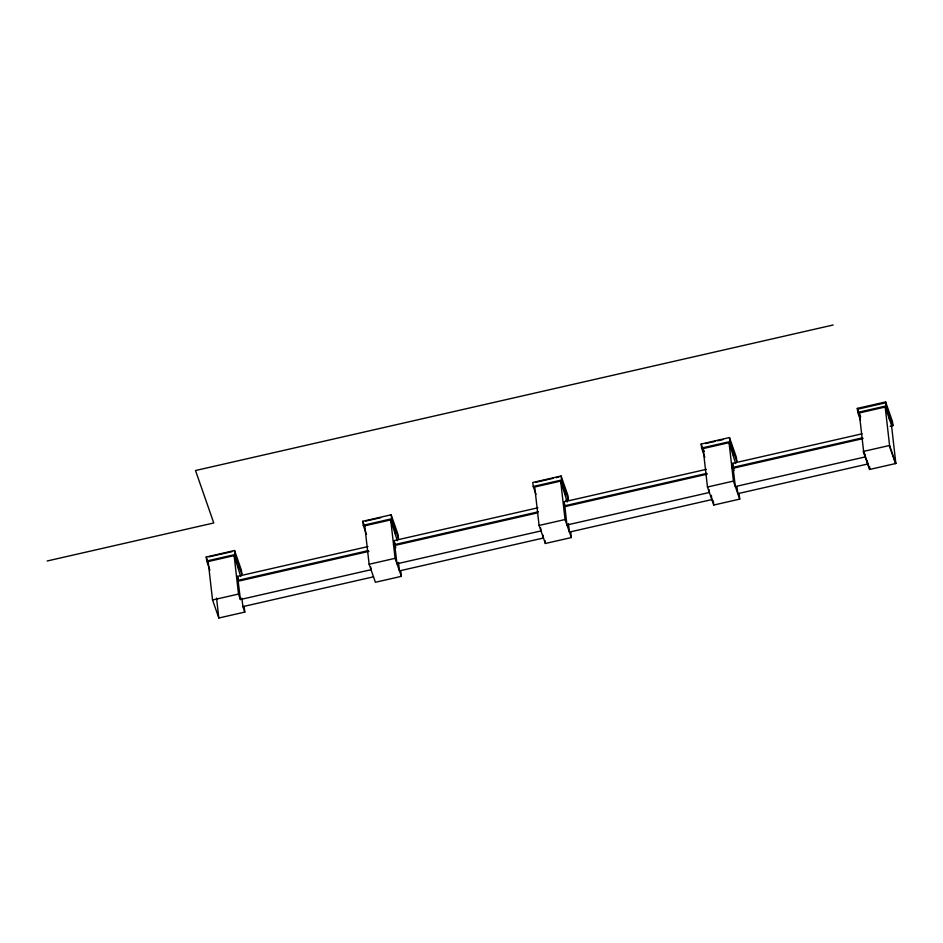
<?xml version="1.0" encoding="UTF-8"?>
<svg xmlns="http://www.w3.org/2000/svg" width="943" height="943" viewBox="0 0 943 943"><rect width="100%" height="100%" fill="white"/><g stroke="black" fill="none" stroke-linecap="round" stroke-linejoin="round"><path stroke-width="1.41" d="M833.164 324.993L195.519 470.522L213.766 522.964L47.15 560.991M209.9 570.185L206.706 561.014L206.246 556.995L234.571 550.523L241.408 570.197L241.868 574.204L235.031 554.543L234.571 550.523M366.473 534.445L363.279 525.275L362.831 521.255L391.156 514.795L397.993 534.457L398.453 538.465L391.616 518.803L391.156 514.795M565.576 500.32L568.417 499.672L567.957 495.664L561.109 476.003L532.783 482.462L533.243 486.482L535.978 494.344M704.822 457.225L701.627 448.043L701.168 444.035L729.493 437.564L736.342 457.225L736.801 461.245L729.953 441.583L729.493 437.564M860.499 420.272L857.765 412.409L857.305 408.39L885.642 401.93L892.479 421.592L892.938 425.611L890.109 426.26M209.04 556.877L232.273 551.572M365.613 521.137L380.654 517.707M535.577 482.344L553.341 478.29M556.075 477.665L558.81 477.04M705.329 443.599L714.9 441.418M717.635 440.794L723.092 439.544M206.706 561.014L235.031 554.543M363.279 525.275L391.616 518.803M533.243 486.482L561.568 480.011L561.109 476.003M701.627 448.043L729.953 441.583M857.765 412.409L886.09 405.95L885.642 401.93M240.724 576.503L234.135 555.627L208.167 561.556L212.54 599.984L218.823 618.007L244.779 612.09L244.131 606.396M397.309 540.763L390.72 519.888L364.752 525.817L369.126 564.244L375.397 582.267L401.364 576.35L400.716 570.656M567.273 501.971L560.672 481.107L534.705 487.024L539.09 525.451L545.36 543.486L571.328 537.557L570.68 531.864M739.064 493.425L739.713 499.118L713.745 505.047L707.474 487.024L703.101 448.597L729.057 442.668L735.658 463.543M869.564 466.561L869.882 469.414L863.611 451.391L859.238 412.963L885.194 407.034L891.477 425.057L895.85 463.484L869.54 469.484L863.269 451.461L889.579 445.461L885.194 407.034M368.937 551.36L238.32 581.171L238.037 580.346L237.577 576.338L367.947 546.575M395.73 547.8L394.162 540.598L537.911 507.782M707.285 474.129L564.869 506.639L564.574 505.813L564.126 501.806L706.283 469.355M734.078 470.569L732.511 463.367L862.091 433.792M238.037 580.346L368.395 550.594M393.443 544.877L538.37 511.801M564.574 505.813L706.743 473.374M731.78 467.657L862.55 437.811M394.905 545.431L537.475 512.886M733.253 468.211L863.081 438.578M212.54 599.984L238.508 594.055L234.135 555.627M369.126 564.244L395.093 558.327L390.72 519.888M539.09 525.451L565.057 519.534L560.672 481.107M707.474 487.024L733.442 481.095L729.057 442.668M238.508 594.055L240.406 599.524L371.023 569.713L370.705 566.884M244.779 612.09L242.881 606.62L373.499 576.81M886.09 405.95L892.938 425.611M889.579 445.461L895.85 463.484M889.237 445.544L895.508 463.567M859.238 412.963L860.676 417.124M857.305 408.39L858.684 412.327M730.46 443.764L730.177 442.939L730.672 447.312M732.935 450.86L733.265 452.039M732.511 463.367L735.34 486.564L865.167 456.931L864.849 454.102M733.442 481.095L739.713 499.118M703.101 448.597L704.056 451.367M701.168 444.035L703.914 451.897M561.568 480.011L568.417 499.672M564.126 501.806L564.409 502.619M565.057 519.534L571.328 537.557M393.502 524.945L394.869 528.905M394.162 540.598L396.991 563.784L540.987 530.921L540.669 528.092M395.093 558.327L401.364 576.35M362.831 521.255L364.646 526.5M237.577 576.338L240.406 599.524M206.246 556.995L208.073 562.24M889.555 417.737L889.85 420.413M889.261 416.924L889.567 419.6M886.644 408.484L887.104 412.492M886.514 409.003L886.809 411.678M884.746 403.015L858.778 408.944M867.324 461.21L867.643 464.027L737.815 493.661L737.002 486.6M732.97 451.214L733.43 455.233M730.66 445.45L730.966 448.137M713.262 500.78L713.745 505.047M711.364 495.346L711.847 499.59L569.431 532.088L568.464 523.624M709.053 489.665L709.372 492.482L566.955 524.992L564.562 503.963M564.881 490.466L565.328 494.486M564.739 490.985L565.046 493.661M561.981 483.064L562.287 485.739M545.042 540.634L545.36 543.486M543.133 535.2L543.463 538.017L399.467 570.88L398.5 562.417M395.07 530.603L395.376 533.278M394.787 529.777L395.093 532.453M392.312 522.681L392.618 525.357M238.485 566.342L238.791 569.018M241.915 598.157L242.881 606.62M235.726 558.421L236.033 561.097M216.548 598.086L218.823 618.007"/></g></svg>
